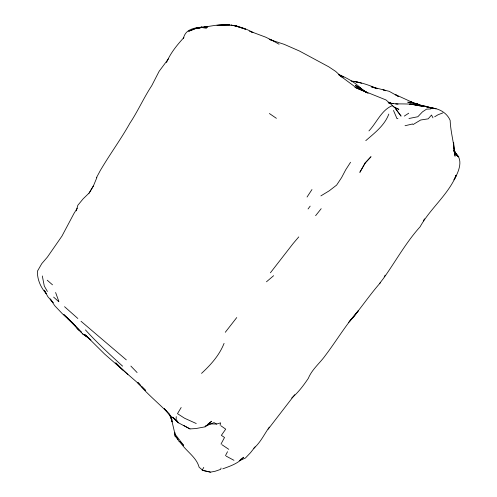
<?xml version="1.0" encoding="UTF-8"?>
<svg xmlns="http://www.w3.org/2000/svg" width="497" height="497" viewBox="0 0 497 497"><rect width="100%" height="100%" fill="white"/><g stroke="black" fill="none" stroke-linecap="round" stroke-linejoin="round"><path stroke-width="0.75" d="M176.236 416.61L176.093 419.586L178.448 422.823L189.997 428.911L195.886 428.563L205.068 426.836L211.61 421.257L207.609 424.45M455.625 176.466L455.755 175.615M220.09 425.183L220.618 422.854L216.568 424.059L209.616 423.848M221.053 468L220.743 469.354L215.213 471.237L210.473 472.15L202.155 470.317L203.745 467.422M76.308 210.84L77.805 205.311L83.167 198.794L89.28 192.892L93.554 185.58L96.878 177.572M183.48 38.412C185.505 27.515 198.489 27.211 207.355 26.944L204.323 27.087M205.068 426.836L206.466 425.364M385.144 275.17L383.821 277.96L379.652 283.402M166.52 62.579C170.421 53.067 177.025 45.115 183.859 37.573M388.809 114.074C384.622 125.424 374.62 132.979 365.78 140.645M224.072 343.371C219.351 355.287 210.815 364.798 201.533 373.377M225.476 455.662L227.508 451.723M423.401 220.892L424.469 218.835M96.468 177.671L100.618 169.937M221.022 444.051L224.507 437.49L221.37 435.335L225.706 429.147L220.904 425.767M100.922 169.508C110.16 153.834 121.007 139.085 129.897 123.219C137.886 111.179 143.745 97.81 151.74 85.683L159.139 71.295L168.645 58.54M181.169 407.503L177.485 413.666L184.66 418.281L196.234 423.512M88.988 193.24L93.349 186.102M77.296 208.187L74.022 213.368L61.951 236.106L47.364 257.142L41.779 263.627L37.437 271.169C37.145 279.426 40.785 287.701 46.364 293.727L44.562 290.733M350.553 162.27L345.75 169.732L341.557 177.659L336.618 185.101L329.213 190.823L320.869 195.893M307.053 197.029L311.967 189.55M384.541 276.922C396.32 260.148 406.304 242.095 420.089 226.812C430.334 208.386 448.095 194.861 456.302 175.236L453.997 179.871C458.464 172.291 463.912 159.953 455.42 153.175M269.349 427.109C264.261 434.173 260.54 442.498 253.837 448.226M308.053 208.97L310.178 206.125M270.411 272.797L293.013 243.679L298.759 236.914M225.29 332.282L236.746 317.564M368.936 130.904C376.689 122.734 381.572 109.825 392.531 105.532L393.897 106.861M294.727 394.699L268.138 429.197M255.079 446.909L250.519 452.692L245.425 458.035L239.237 460.738M315.607 215.686L321.192 208.69M380.553 282.557C369.252 295.299 360.027 309.674 348.658 322.36M349.608 321.329L354.349 316.191L358.436 310.588C345.999 324.609 336.519 340.749 325.255 355.616C319.739 363.319 311.992 369.346 308.326 378.341C303.524 385.442 298.355 392.45 291.727 397.973M266.46 281.799L273.623 275.698M408.727 113.21L404.322 116.081M240.194 459.7L243.685 457.246C238.237 463.459 230.291 466.124 222.755 468.833M434.67 116.783L437.987 114.782L442.883 112.9M412.964 124.623L420.679 120.007L428.19 118.845L431.52 115.037L432.98 117.851M205.329 426.277L214.021 422.593L216.568 424.059M195.302 28.54L188.674 31.261L196.936 28.136L200.695 27.67L194.37 28.447M195.346 28.646L201.944 27.043L197.731 28.093M405.049 125.729L412.665 123.958M408.963 118.491L417.834 116.739L422.419 111.906L426.538 109.154L430.675 108.949M197.943 28.031L212.716 25.757C226.545 23.34 240.678 25.465 252.923 32.541L249.749 31.199L265.504 37.095L273.338 40.829L269.219 39.393L284.234 44.357L299.523 51.054L328.759 66.803L335.661 71.394L341.781 77.029M397.929 118.584L397.022 118.696L393.494 110.464M196.936 28.136L200.521 27.764M201.956 27.621L204.112 27.397M202.26 27.279L199.378 27.534L202.006 27.273M204.429 27.087L207.243 26.838M216.984 25.335L229.782 24.85L218.518 25.254M409.95 104.5L411.417 104.532M420.99 105.786L424.506 105.985L432.819 108.352L426.519 106.898M395.749 104.003L398.035 104.134M419.965 105.749L423.655 105.967L416.598 105.215M389.642 103.177L390.22 103.289C400.079 104.668 410.236 102.829 419.853 105.83L409.745 103.972L415.84 105.078M416.871 105.376L422.705 105.805L416.784 105.339M351.05 80.992L355.2 81.514L361.586 83.21M420.015 105.892L421.468 106.103M393.556 103.649L389.163 102.935L392.661 103.693M430.085 107.806C438.484 108.16 446.71 112.372 450.158 120.386C450.624 132.562 454.32 144.279 455.053 156.375M201.36 27.434L206.46 28.286M390.22 103.289L391.642 103.556L388.784 103.016M426.519 106.88L436.062 108.8L422.382 105.675L423.661 106.078L410.062 101.674L411.97 102.177L395.227 94.498L397.836 96.107M397.165 108.669L395.19 108.228L401.073 116.124L395.879 109.104M210.473 472.15L202.764 470.342L199.123 467.23C196.253 456.494 185.176 450.866 179.877 441.417M359.281 82.682L354.001 81.427C362.027 82.732 369.756 85.329 377.155 88.677M388.12 102.537L392.58 103.624M388.673 102.836L391.431 103.581L389.25 102.947M376.962 88.752L371.16 86.726L389.194 91.324L398.693 96.617M354.901 87.416L385.902 99.909L392.531 105.532M456.65 154.884L458.824 156.859M394.208 107.42L398.892 109.371L392.854 106.395M233.969 460.315L226.178 456.134M362.978 90.833L357.057 88.323L338.911 74.873M338.911 74.612C346.931 77.979 354.802 82.167 360.946 88.429L359.381 87.143L365.543 91.79M417.766 104.028L407.714 102.14L417.002 103.674L421.152 105.768M384.461 90.299L383.069 89.634L385.448 90.752M338.966 74.799L343.433 77.029L339.476 74.985M418.449 104.376L421.189 105.768M411.721 102.047L413.914 103.183M183.784 425.531L189.997 428.911M272.853 40.766L279.09 44.233M363.742 90.839L368.103 93.355M366.134 92.187L356.411 86.024L366.885 92.69L355.312 85.54L366.196 92.225M362.027 89.715L367.022 92.746M228.788 449.325L221.879 444.672M88.491 337.749L83.788 334.388M82.595 333.872L88.721 337.972L82.595 333.872L72.233 322.572L75.252 325.839L63.852 314.601L70.624 320.956M87.988 337.451L83.738 334.313M269.386 113.509L276.382 118.317M127.878 374.539L115.689 362.835L121.591 368.892L140.297 385.144M126.306 359.865L81.017 321.267M87.056 336.842L90.423 339.718M47.246 280.24L52.508 284.824M64.554 306.692L77.836 318.49M81.098 331.996L77.01 328.107L81.496 332.244M53.626 297.107L58.776 301.716M122.597 366.159C109.806 354.498 97.045 342.725 85.428 329.896M87.491 336.898L85.198 334.816L104.6 354.05L123.312 370.433M89.211 338.463L90.932 340.029M73.649 324.056L62.156 313.545L54.707 305.68L50.216 298.921L53.179 302.735L47.936 296.796L44.214 290.198M74.072 324.417L67.952 318.751L78.955 330.083L71.754 322.019M172.813 417.269L176.988 421.195L170.123 415.554L164.296 408.677L169.073 414.013C158.847 403.297 147.112 394.133 137.737 382.56L140.303 385.138M173.186 417.673L178.448 422.823L172.794 417.294M137.737 382.56L139.272 384.119M130.873 366.084L137.097 372.551M174.863 432.365L175.062 436.111L178.038 439.46M454.183 150.982L457.992 156.524M454.165 150.311L457.594 156.425L454.146 150.976L456.414 155.685L453.935 149.64M47.389 291.453L44.295 286.042L42.313 275.972M168.999 413.871L171.968 419.884L169.533 414.312M169.862 415.014L172.186 421.847L171.067 417.43M55.614 292.522L58.839 301.43M171.359 418.741L175.006 434.111L175.062 436.111M453.457 146.354L453.686 147.864M454.028 150.131L454.823 155.424M453.55 147.019L453.761 148.473M453.972 149.926L454.289 152.107L453.668 142.664M365.115 163.059L359.834 172.353L365.189 162.985L371.023 156.692L365.115 163.059M207.74 26.782L204.099 27.093L207.758 26.782M235.28 25.838L231.012 25.08L237.752 26.378L235.28 25.838L245.53 29.199L235.28 25.838M183.586 445.287L178.684 441.056L175.006 434.111L183.586 445.287M145.422 390.282L141.322 386.175L145.422 390.282"/></g></svg>
